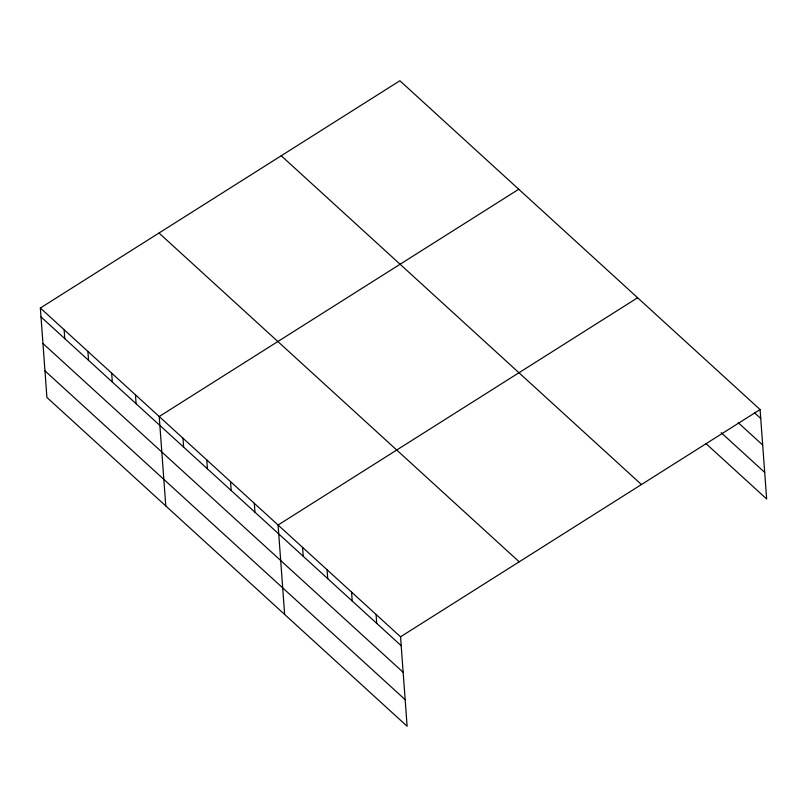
<?xml version="1.0" encoding="UTF-8"?>
<svg xmlns="http://www.w3.org/2000/svg" width="807" height="807" viewBox="0 0 807 807"><rect width="100%" height="100%" fill="white"/><g stroke="black" fill="none" stroke-linecap="round" stroke-linejoin="round"><path stroke-width="1.21" d="M40.35 308.022L400.544 636.814L407.111 726.25L46.917 397.447L40.35 308.022L399.889 80.75L760.083 409.553L766.65 498.978L705.873 443.497M518.75 189.252L159.211 416.523L165.778 505.959M637.611 297.753L278.082 525.024L284.649 614.46M400.544 636.814L760.083 409.553M754.384 412.659L760.739 418.46M738.193 422.676L762.686 445.03M721.155 432.663L764.703 472.408M281.24 155.751L641.434 484.543M158.999 233.021L519.194 561.823M41.006 316.929L401.2 645.721M42.953 343.5L403.157 672.302M44.97 370.877L405.164 699.679M376.052 614.46L376.708 623.367M351.559 592.096L352.215 601.003M327.067 569.742L327.723 578.649M302.575 547.388L303.23 556.295M254.306 503.326L254.962 512.233M230.53 481.628L231.185 490.535M206.763 459.919L207.419 468.827M182.987 438.221L183.643 447.128M135.445 394.825L136.101 403.732M111.669 373.116L112.324 382.024M87.892 351.418L88.548 360.325M64.126 329.72L64.782 338.627"/></g></svg>
